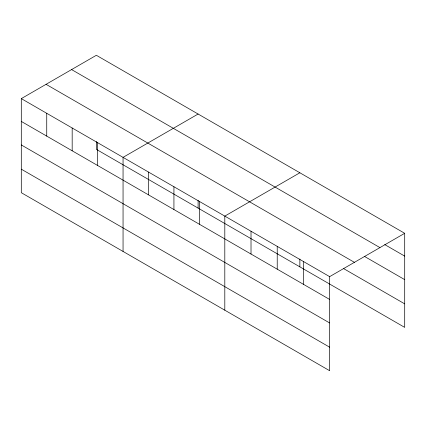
<?xml version="1.0" encoding="UTF-8"?>
<svg xmlns="http://www.w3.org/2000/svg" width="426" height="426" viewBox="0 0 426 426"><rect width="100%" height="100%" fill="white"/><g stroke="black" fill="none" stroke-linecap="round" stroke-linejoin="round"><path stroke-width="0.64" d="M329.644 322.961L329.644 276.639L21.3 98.619L21.3 192.696L329.644 370.716L329.644 322.961L21.3 144.941M96.356 141.523L96.356 149.361L404.7 327.381L404.7 233.304L96.356 55.284L21.3 98.619M198.111 114.03L123.055 157.364L123.055 251.441M299.861 172.775L224.806 216.11L224.806 310.192M329.644 276.639L404.7 233.304M384.758 244.599L404.7 256.111M71.589 69.582L379.933 247.602M364.246 256.276L404.7 279.632M46.067 84.316L354.411 262.336M343.734 268.668L404.7 303.86M21.3 121.421L329.644 299.441M21.3 169.175L329.644 347.195M303.434 261.505L303.434 284.312M299.861 259.019L299.861 266.857M277.225 246.372L277.225 269.179M251.015 231.243L251.015 254.05M199.368 201.423L199.368 224.23M198.111 200.268L198.111 208.112M173.93 186.737L173.93 209.544M148.493 172.051L148.493 194.858M97.613 142.678L97.613 165.485M72.175 127.992L72.175 150.799M46.738 113.305L46.738 136.107"/></g></svg>
